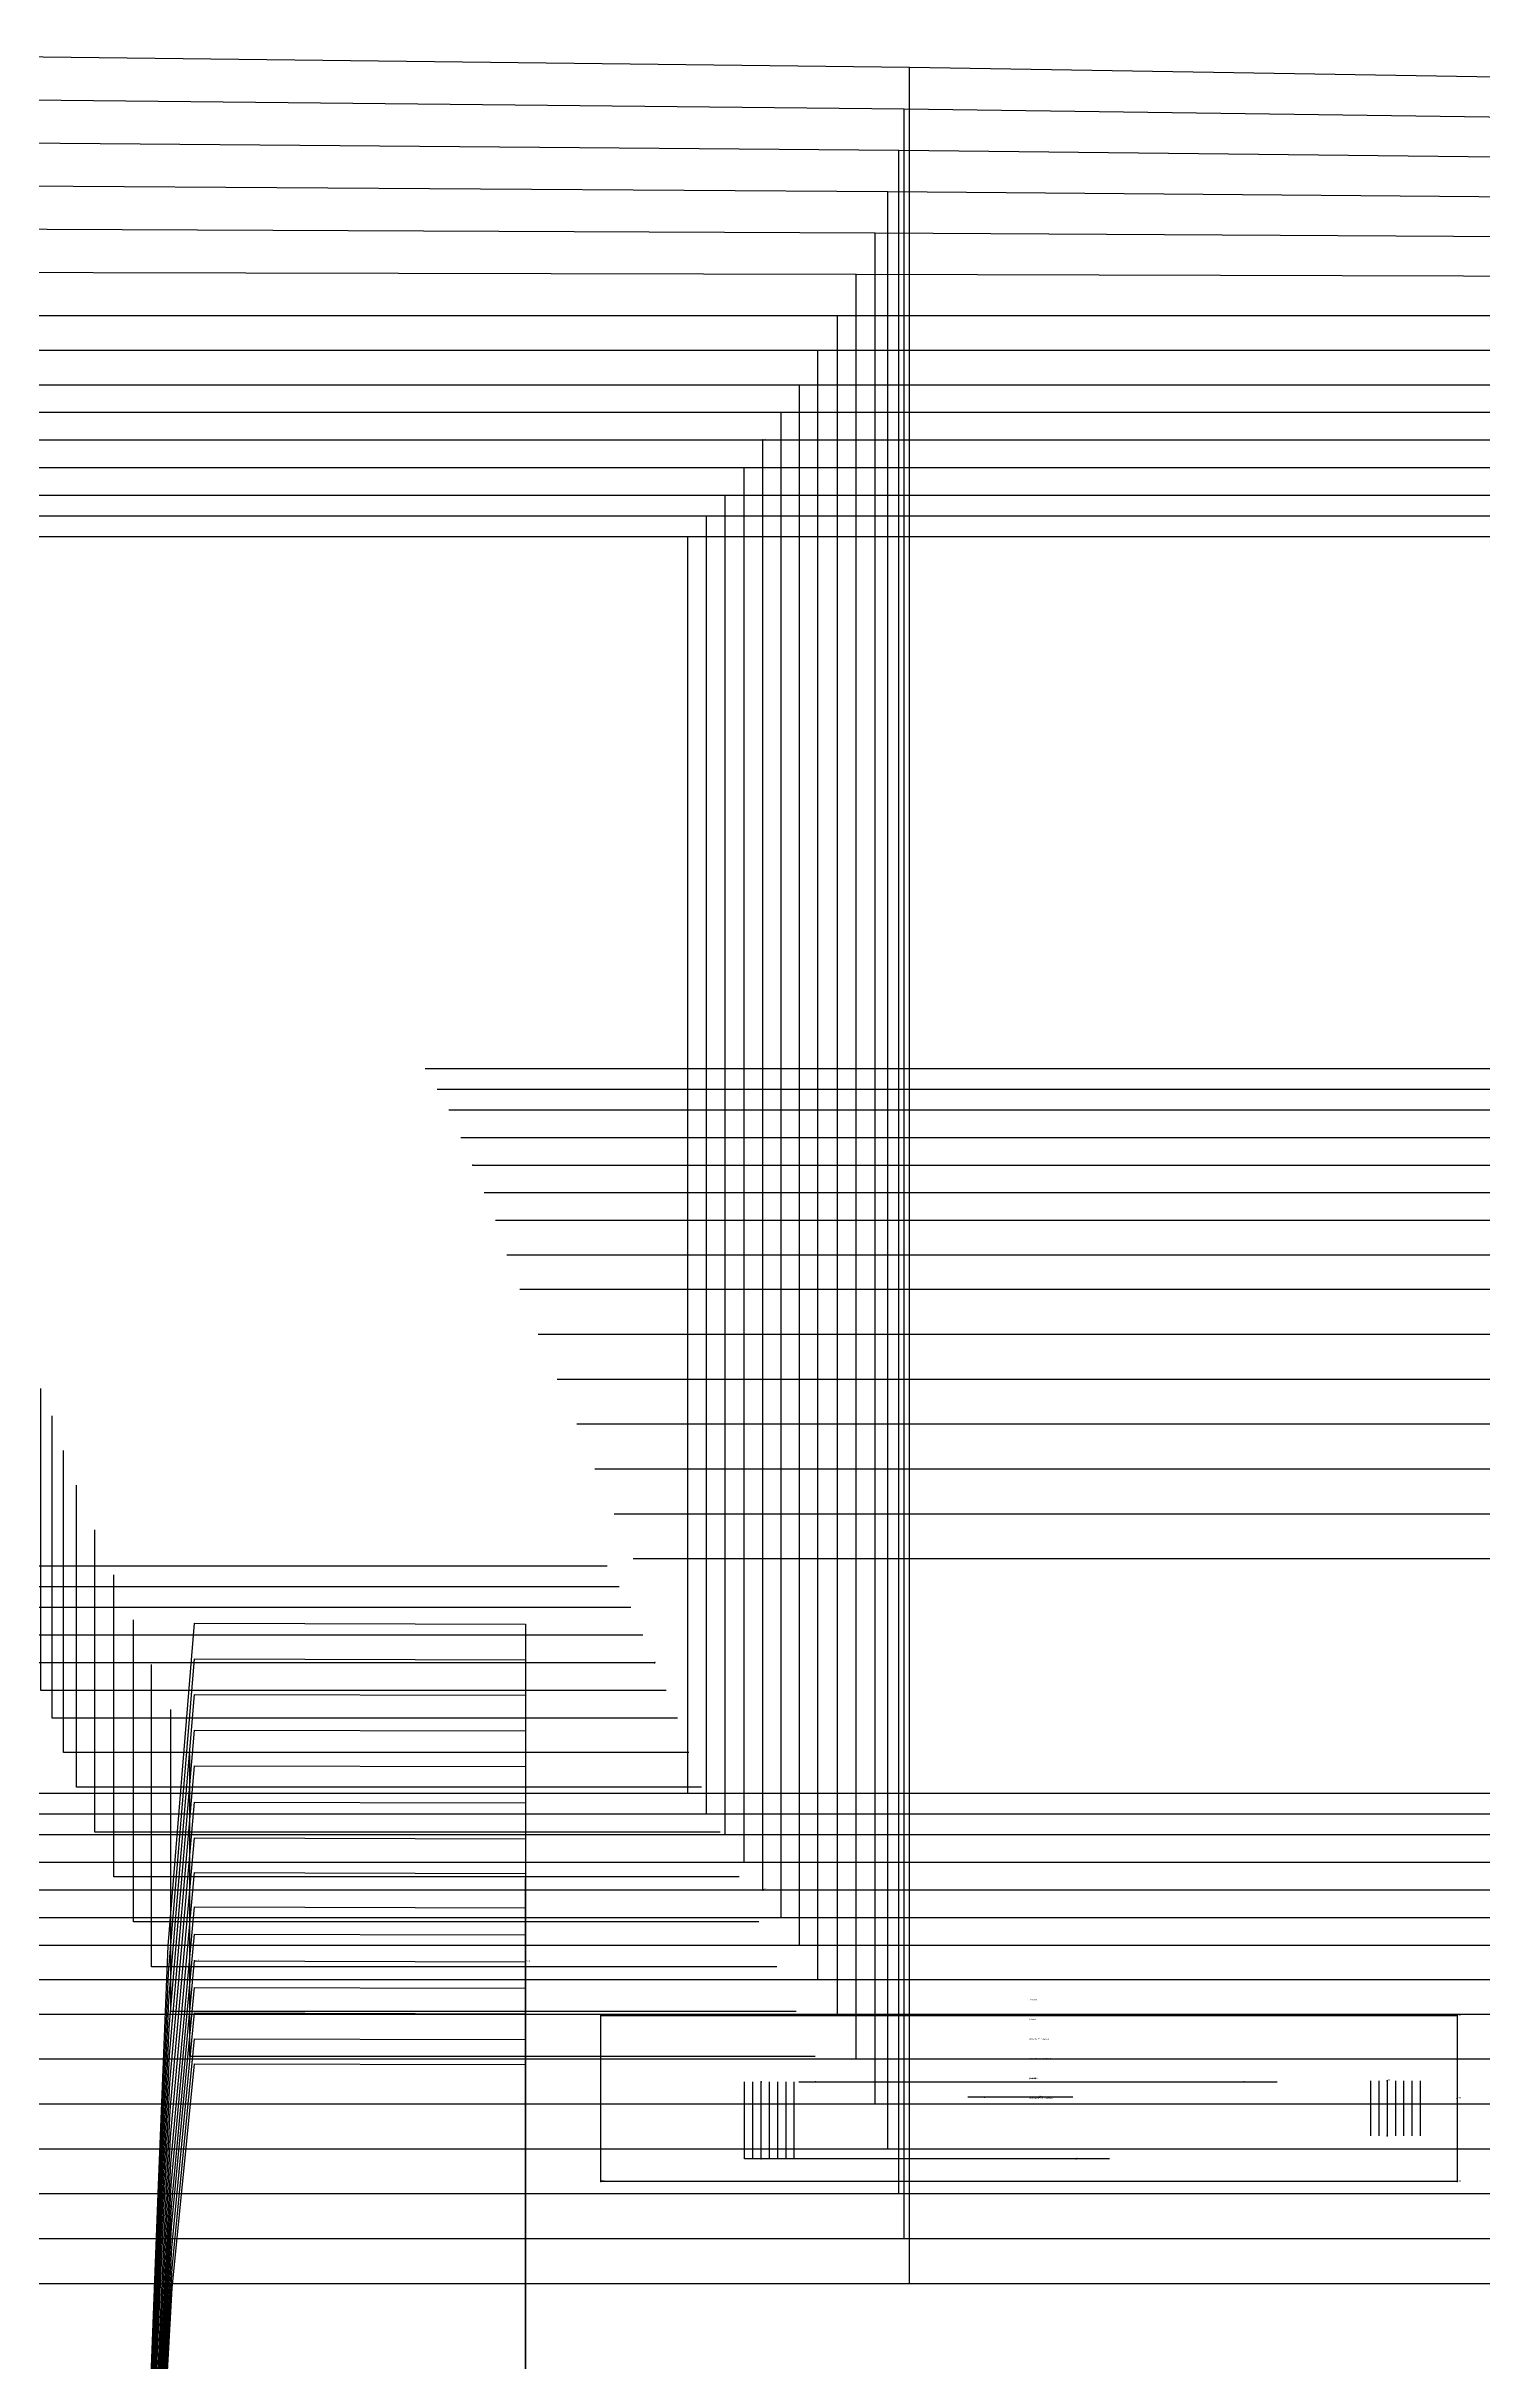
# Model space of a CAD drawing. Extents: x -35 to 1548, y 0 to 910.
# Drawn here: x 857.9 to 1117.8, y 480.7 to 899.8 of the extents above; entities that cross this region are included whole.
import ezdxf

# ---------------------------------------------------------------- set-up
doc = ezdxf.new("R2010")
doc.units = 0

# ---------------------------------------------------------------- blocks, each defined once
blk = doc.blocks.new('GMX1416S18BK_42')
at = {"layer": '1'}
for points in [[(777.8446, 811.017), (973.9453, 811.017), (973.9453, 811.017), (1203.7848, 811.017), (1203.7848, 811.017), (1223.7848, 811.017)], [(1457.8813, 583.5193), (777.8446, 583.5193)]]:
    blk.add_lwpolyline(points, dxfattribs=at)
at = {"layer": '5'}
blk.add_line((926.4371, 714.7687), (1291.4224, 714.7687), dxfattribs=at)
at = {"layer": '6'}
blk.add_line((1457.8813, 583.5193), (777.8446, 583.5193), dxfattribs=at)
at = {"layer": '7'}
blk.add_line((926.4371, 714.7687), (1291.4224, 714.7687), dxfattribs=at)
at = {"layer": '8'}
blk.add_line((973.9453, 583.5193), (973.9453, 811.017), dxfattribs=at)
blk.add_lwpolyline([(959.3606, 624.6572), (846.2112, 624.6572), (846.2112, 679.3459)], dxfattribs=at)
blk = doc.blocks.new('GMX1416S18BK_44')
at = {"layer": '1'}
for points in [[(772.4928, 814.7686), (977.3412, 814.7686), (977.3412, 814.7686), (1205.9311, 814.7686), (1205.9311, 814.7686), (1225.9336, 814.7686)], [(1462.5295, 579.7703), (772.4928, 579.7703)]]:
    blk.add_lwpolyline(points, dxfattribs=at)
at = {"layer": '5'}
blk.add_line((928.586, 711.0197), (1293.5713, 711.0197), dxfattribs=at)
at = {"layer": '6'}
blk.add_line((1462.5295, 579.7703), (772.4928, 579.7703), dxfattribs=at)
at = {"layer": '7'}
blk.add_line((928.586, 711.0197), (1293.5713, 711.0197), dxfattribs=at)
at = {"layer": '8'}
blk.add_line((977.3412, 579.7703), (977.3412, 814.7686), dxfattribs=at)
blk.add_lwpolyline([(961.5094, 620.9081), (848.3601, 620.9081), (848.3601, 675.5969)], dxfattribs=at)
blk = doc.blocks.new('GMX1416S18BK_46')
at = {"layer": '1'}
for points in [[(767.1385, 818.5176), (980.7398, 818.5176), (980.7398, 818.5176), (1208.0799, 818.5176), (1208.0799, 818.5176), (1228.0799, 818.5176)], [(1467.1752, 576.0187), (767.1385, 576.0187)]]:
    blk.add_lwpolyline(points, dxfattribs=at)
at = {"layer": '5'}
blk.add_line((930.7323, 707.2681), (1295.7176, 707.2681), dxfattribs=at)
at = {"layer": '6'}
blk.add_line((1467.1752, 576.0187), (767.1385, 576.0187), dxfattribs=at)
at = {"layer": '7'}
blk.add_line((930.7323, 707.2681), (1295.7176, 707.2681), dxfattribs=at)
at = {"layer": '8'}
blk.add_line((980.7398, 576.0187), (980.7398, 818.5176), dxfattribs=at)
blk.add_lwpolyline([(963.6557, 617.1566), (850.5064, 617.1566), (850.5064, 671.8453)], dxfattribs=at)
blk = doc.blocks.new('GMX1416S18BK_48')
at = {"layer": '1'}
for points in [[(761.7867, 823.5189), (984.1383, 823.5189), (984.1383, 823.5189), (1210.2288, 823.5189), (1210.2288, 823.5189), (1230.2287, 823.5189)], [(1471.8234, 571.02), (761.7867, 571.02)]]:
    blk.add_lwpolyline(points, dxfattribs=at)
at = {"layer": '5'}
blk.add_line((932.8811, 702.2694), (1297.8664, 702.2694), dxfattribs=at)
at = {"layer": '6'}
blk.add_line((1471.8234, 571.02), (761.7867, 571.02), dxfattribs=at)
at = {"layer": '7'}
blk.add_line((932.8811, 702.2694), (1297.8664, 702.2694), dxfattribs=at)
at = {"layer": '8'}
blk.add_line((984.1383, 571.02), (984.1383, 823.5189), dxfattribs=at)
blk.add_lwpolyline([(965.8046, 612.1578), (852.6552, 612.1578), (852.6552, 666.8466)], dxfattribs=at)
blk = doc.blocks.new('GMX1416S18BK_50')
at = {"layer": '1'}
for points in [[(756.4349, 828.5176), (987.5368, 828.5176), (987.5368, 828.5176), (1212.3776, 828.5176), (1212.3776, 828.5176), (1232.3776, 828.5176)], [(1476.4716, 566.0187), (756.4349, 566.0187)]]:
    blk.add_lwpolyline(points, dxfattribs=at)
at = {"layer": '2'}
for p in [(987.5368, 828.5176), (987.5368, 828.5176), (987.5368, 828.5176), (935.0299, 697.2681), (967.9534, 607.1566), (987.5368, 566.0187)]:
    blk.add_point(p, dxfattribs=at)
at = {"layer": '4'}
blk.add_point((987.5368, 828.5176, -3.998), dxfattribs=at)
at = {"layer": '5'}
blk.add_line((935.0299, 697.2681), (1300.0152, 697.2681), dxfattribs=at)
at = {"layer": '6'}
blk.add_line((1476.4716, 566.0187), (756.4349, 566.0187), dxfattribs=at)
at = {"layer": '7'}
blk.add_line((935.0299, 697.2681), (1300.0152, 697.2681), dxfattribs=at)
at = {"layer": '8'}
blk.add_line((987.5368, 566.0187), (987.5368, 828.5176), dxfattribs=at)
blk.add_lwpolyline([(967.9534, 607.1566), (854.804, 607.1566), (854.804, 661.8453)], dxfattribs=at)
at = {"layer": '2'}
for s, p in [('# 3', (987.5368, 828.5176)), ('# 3', (987.5368, 828.5176)), ('# 4', (987.5368, 828.5176)), ('# 18', (987.5368, 566.0187))]:
    blk.add_text(s, height=0.25, dxfattribs=at).set_placement(p)
at = {"layer": '8'}
for s, p in [('B', (967.9534, 607.1566)), ('NM', (987.5368, 566.0187))]:
    blk.add_text(s, height=0.25, dxfattribs=at).set_placement(p)
blk = doc.blocks.new('GMX1416S18BK_52')
at = {"layer": '1'}
for points in [[(751.0018, 833.5188), (990.8541, 833.5188), (990.8541, 833.5188), (1214.4452, 833.5188), (1214.4452, 833.5188), (1234.4451, 833.5188)], [(1481.0385, 561.02), (751.0018, 561.02)]]:
    blk.add_lwpolyline(points, dxfattribs=at)
at = {"layer": '5'}
blk.add_line((937.0975, 692.2694), (1302.0828, 692.2694), dxfattribs=at)
at = {"layer": '6'}
blk.add_line((1481.0385, 561.02), (751.0018, 561.02), dxfattribs=at)
at = {"layer": '7'}
blk.add_line((937.0975, 692.2694), (1302.0828, 692.2694), dxfattribs=at)
at = {"layer": '8'}
blk.add_line((990.8541, 561.02), (990.8541, 833.5188), dxfattribs=at)
blk.add_lwpolyline([(970.021, 602.1579), (856.8716, 602.1579), (856.8716, 656.8466)], dxfattribs=at)
blk = doc.blocks.new('GMX1416S18BK_54')
at = {"layer": '1'}
for points in [[(745.5713, 838.5175), (994.1738, 838.5175), (994.1738, 838.5175), (1216.5153, 838.5175), (1216.5153, 838.5175), (1236.5152, 838.5175)], [(1485.608, 556.0187), (745.5713, 556.0187)]]:
    blk.add_lwpolyline(points, dxfattribs=at)
at = {"layer": '5'}
blk.add_line((939.165, 687.2682), (1304.1529, 687.2682), dxfattribs=at)
at = {"layer": '6'}
blk.add_line((1485.608, 556.0187), (745.5713, 556.0187), dxfattribs=at)
at = {"layer": '7'}
blk.add_line((939.165, 687.2682), (1304.1529, 687.2682), dxfattribs=at)
at = {"layer": '8'}
blk.add_line((994.1738, 556.0187), (994.1738, 838.5175), dxfattribs=at)
blk.add_lwpolyline([(972.0911, 597.1566), (858.9417, 597.1566), (858.9417, 651.8453)], dxfattribs=at)
blk = doc.blocks.new('GMX1416S18BK_56')
at = {"layer": '1'}
for points in [[(740.1383, 844.7685), (997.4911, 844.7685), (997.4911, 844.7685), (1218.5828, 844.7685), (1218.5828, 844.7685), (1238.5828, 844.7685)], [(1490.1749, 549.7704), (740.1383, 549.7704)]]:
    blk.add_lwpolyline(points, dxfattribs=at)
at = {"layer": '5'}
blk.add_line((941.2351, 681.0198), (1306.2205, 681.0198), dxfattribs=at)
at = {"layer": '6'}
blk.add_line((1490.1749, 549.7704), (740.1383, 549.7704), dxfattribs=at)
at = {"layer": '7'}
blk.add_line((941.2351, 681.0198), (1306.2205, 681.0198), dxfattribs=at)
at = {"layer": '8'}
blk.add_line((997.4911, 549.7704), (997.4911, 844.7685), dxfattribs=at)
blk.add_lwpolyline([(974.1586, 590.9082), (861.0092, 590.9082), (861.0092, 645.5969)], dxfattribs=at)
blk = doc.blocks.new('GMX1416S18BK_58')
at = {"layer": '1'}
for points in [[(734.9338, 851.0169), (1001.0369, 851.0169), (1001.0369, 851.0169), (1220.879, 851.0169), (1220.879, 851.0169), (1240.879, 851.0169)], [(1494.9704, 543.5194), (734.9338, 543.5194)]]:
    blk.add_lwpolyline(points, dxfattribs=at)
at = {"layer": '5'}
blk.add_line((943.5313, 674.7688), (1308.5166, 674.7688), dxfattribs=at)
at = {"layer": '6'}
blk.add_line((1494.9704, 543.5194), (734.9338, 543.5194), dxfattribs=at)
at = {"layer": '7'}
blk.add_line((943.5313, 674.7688), (1308.5166, 674.7688), dxfattribs=at)
at = {"layer": '8'}
blk.add_line((1001.0369, 543.5194), (1001.0369, 851.0169), dxfattribs=at)
blk.add_lwpolyline([(976.4548, 584.6572), (863.3054, 584.6572), (863.3054, 639.346)], dxfattribs=at)
blk = doc.blocks.new('GMX1416S18BK_60')
at = {"layer": '1'}
for points in [[(728.2968, 859.1423), (1004.3999, 858.5124), (1004.3999, 858.5124), (1224.242, 857.8927), (1224.242, 857.8927), (1244.2419, 857.8927)], [(1500.8327, 535.394), (728.2968, 535.394)]]:
    blk.add_lwpolyline(points, dxfattribs=at)
at = {"layer": '5'}
blk.add_line((946.8943, 666.6434), (1311.8796, 666.6434), dxfattribs=at)
at = {"layer": '6'}
blk.add_line((1500.8327, 535.394), (728.2968, 535.394), dxfattribs=at)
at = {"layer": '7'}
blk.add_line((946.8943, 666.6434), (1311.8796, 666.6434), dxfattribs=at)
at = {"layer": '8'}
blk.add_line((1004.3999, 535.394), (1004.3999, 858.5124), dxfattribs=at)
blk.add_lwpolyline([(979.8178, 576.5318), (866.6684, 576.5318), (866.6684, 631.2205)], dxfattribs=at)
blk = doc.blocks.new('GMX1416S18BK_62')
at = {"layer": '1'}
for points in [[(721.7334, 867.2678), (1007.8365, 866.008), (1007.8365, 866.008), (1227.6786, 864.7685), (1227.6786, 864.7685), (1247.6785, 864.7685)], [(1506.7687, 527.2685), (721.7334, 527.2685)]]:
    blk.add_lwpolyline(points, dxfattribs=at)
at = {"layer": '5'}
blk.add_line((950.3309, 658.5179), (1315.3162, 658.5179), dxfattribs=at)
at = {"layer": '6'}
blk.add_line((1506.7687, 527.2685), (721.7334, 527.2685), dxfattribs=at)
at = {"layer": '7'}
blk.add_line((950.3309, 658.5179), (1315.3162, 658.5179), dxfattribs=at)
at = {"layer": '8'}
blk.add_line((1007.8365, 527.2685), (1007.8365, 866.008), dxfattribs=at)
blk.add_lwpolyline([(983.2544, 568.4063), (870.105, 568.4063), (870.105, 623.0951)], dxfattribs=at)
blk = doc.blocks.new('GMX1416S18BK_64')
at = {"layer": '1'}
for points in [[(715.2691, 875.3933), (1010.1225, 873.4933), (1010.1225, 873.4933), (1231.2143, 871.6442), (1231.2143, 871.6442), (1251.2142, 871.6442)], [(1512.8037, 519.143), (715.2691, 519.143)]]:
    blk.add_lwpolyline(points, dxfattribs=at)
at = {"layer": '5'}
blk.add_line((953.8666, 650.3925), (1318.8519, 650.3925), dxfattribs=at)
at = {"layer": '6'}
blk.add_line((1512.8037, 519.143), (715.2691, 519.143), dxfattribs=at)
at = {"layer": '7'}
blk.add_line((953.8666, 650.3925), (1318.8519, 650.3925), dxfattribs=at)
at = {"layer": '8'}
blk.add_line((1010.1225, 519.143), (1010.1225, 873.4933), dxfattribs=at)
blk.add_lwpolyline([(986.79, 560.2809), (873.6407, 560.2809), (873.6407, 614.9696)], dxfattribs=at)
blk = doc.blocks.new('GMX1416S18BK_66')
at = {"layer": '1'}
for points in [[(708.5331, 883.5187), (1012.1367, 880.9889), (1012.1367, 880.9889), (1234.4781, 878.52), (1234.4781, 878.52), (1254.4781, 878.52)], [(1518.567, 511.0176), (708.5331, 511.0176)]]:
    blk.add_lwpolyline(points, dxfattribs=at)
at = {"layer": '5'}
blk.add_line((957.1305, 642.267), (1322.1158, 642.267), dxfattribs=at)
at = {"layer": '6'}
blk.add_line((1518.567, 511.0176), (708.5331, 511.0176), dxfattribs=at)
at = {"layer": '7'}
blk.add_line((957.1305, 642.267), (1322.1158, 642.267), dxfattribs=at)
at = {"layer": '8'}
blk.add_line((1012.1367, 511.0176), (1012.1367, 880.9889), dxfattribs=at)
blk.add_lwpolyline([(990.0539, 552.1554), (876.9046, 552.1554), (876.9046, 606.8442)], dxfattribs=at)
blk = doc.blocks.new('GMX1416S18BK_68')
at = {"layer": '1'}
for points in [[(702.023, 891.6442), (1013.1273, 888.4743), (1013.1273, 888.4743), (1237.9681, 885.3958), (1237.9681, 885.3958), (1257.9681, 885.3958)], [(1524.5563, 502.8921), (702.023, 502.8921)]]:
    blk.add_lwpolyline(points, dxfattribs=at)
at = {"layer": '5'}
blk.add_line((960.6204, 634.1415), (1325.6057, 634.1415), dxfattribs=at)
at = {"layer": '6'}
blk.add_line((1524.5563, 502.8921), (702.023, 502.8921), dxfattribs=at)
at = {"layer": '7'}
blk.add_line((960.6204, 634.1415), (1325.6057, 634.1415), dxfattribs=at)
at = {"layer": '8'}
blk.add_line((1013.1273, 502.8921), (1013.1273, 888.4743), dxfattribs=at)
blk.add_lwpolyline([(993.5439, 544.0299), (880.3945, 544.0299), (880.3945, 598.7187)], dxfattribs=at)
blk = doc.blocks.new('GMX1416S18BK_70')
at = {"layer": '1'}
for points in [[(695.4698, 899.7696), (1014.0747, 895.9698), (1014.0747, 895.9698), (1241.4149, 892.2716), (1241.4149, 892.2716), (1261.4148, 892.2716)], [(1530.5025, 494.7667), (695.4698, 494.7667)]]:
    blk.add_lwpolyline(points, dxfattribs=at)
at = {"layer": '5'}
blk.add_line((964.0672, 626.0161), (1329.0525, 626.0161), dxfattribs=at)
at = {"layer": '6'}
blk.add_line((1530.5025, 494.7667), (695.4698, 494.7667), dxfattribs=at)
at = {"layer": '7'}
blk.add_line((964.0672, 626.0161), (1329.0525, 626.0161), dxfattribs=at)
at = {"layer": '8'}
blk.add_line((1014.0747, 494.7667), (1014.0747, 895.9698), dxfattribs=at)
blk.add_lwpolyline([(996.9907, 535.9045), (883.8413, 535.9045), (883.8413, 590.5932)], dxfattribs=at)
blk = doc.blocks.new('GMX1416S18CO_42')
at = {"layer": '1'}
for points in [[(885.3729, 141.2774), (881.1972, 181.8564), (879.3099, 213.0451), (876.4525, 258.8921), (876.2899, 263.1161), (876.1324, 267.142), (874.8319, 300.9291), (873.981, 337.9039), (874.7075, 374.8761), (875.1139, 386.3925), (875.8987, 408.6505), (876.107, 412.5062), (878.8807, 462.7931), (880.6612, 493.9818), (884.6922, 534.5888)], [(884.6922, 534.5888), (944.6083, 534.4542)], [(944.6083, 534.4542), (944.5625, 338.0233)], [(944.5625, 338.0233), (945.289, 141.5974)], [(945.289, 141.5974), (885.3729, 141.2774)]]:
    blk.add_lwpolyline(points, dxfattribs=at)
at = {"layer": '5'}
blk.add_line((888.1339, 443.0624), (927.1102, 443.0624), dxfattribs=at)
at = {"layer": '7'}
blk.add_line((888.1339, 443.0624), (927.1102, 443.0624), dxfattribs=at)
at = {"layer": '8'}
blk.add_line((944.527, 338.0233), (873.981, 337.9039), dxfattribs=at)
blk.add_lwpolyline([(925.1061, 212.2933), (891.1108, 212.2933), (891.1108, 304.5613)], dxfattribs=at)
at = {"layer": '1'}
for s, p in [('SIZE: 42', (909.635, 341.4878)), ('Piece Name: GMX1416S18CO', (909.635, 337.9318))]:
    blk.add_text(s, height=0.25, dxfattribs=at).set_placement(p)
blk = doc.blocks.new('GMX1416S18CO_44')
at = {"layer": '1'}
for points in [[(885.3729, 136.7384), (881.1591, 178.2471), (879.2744, 210.1495), (876.4169, 257.043), (876.2569, 261.3635), (876.0994, 265.4834), (874.8091, 300.063), (873.981, 337.9039), (874.6846, 375.7448), (875.0859, 387.5304), (875.8632, 410.3116), (876.074, 414.2588), (878.8451, 465.6938), (880.6231, 497.5937), (884.6922, 539.1277)], [(884.6922, 539.1277), (944.6083, 538.9931)], [(944.6083, 538.9931), (944.5524, 338.0233)], [(944.5524, 338.0233), (945.289, 137.0584)], [(945.289, 137.0584), (885.3729, 136.7384)]]:
    blk.add_lwpolyline(points, dxfattribs=at)
at = {"layer": '5'}
blk.add_line((888.1339, 443.0624), (927.1102, 443.0624), dxfattribs=at)
at = {"layer": '7'}
blk.add_line((888.1339, 443.0624), (927.1102, 443.0624), dxfattribs=at)
at = {"layer": '8'}
blk.add_line((944.527, 338.0233), (873.981, 337.9039), dxfattribs=at)
blk.add_lwpolyline([(925.1061, 212.2933), (891.1108, 212.2933), (891.1108, 304.5613)], dxfattribs=at)
at = {"layer": '1'}
for s, p in [('SIZE: 44', (909.635, 341.4878)), ('Piece Name: GMX1416S18CO', (909.635, 337.9318))]:
    blk.add_text(s, height=0.25, dxfattribs=at).set_placement(p)
blk = doc.blocks.new('GMX1416S18CO_46')
at = {"layer": '1'}
for points in [[(885.3729, 132.0775), (881.121, 174.5463), (879.2388, 207.1853), (876.3839, 255.1634), (876.2264, 259.583), (876.0715, 263.7994), (874.7862, 299.1816), (873.981, 337.9039), (874.6617, 376.6262), (875.0605, 388.6886), (875.8327, 412.0007), (876.0435, 416.0394), (878.8096, 468.658), (880.585, 501.2944), (884.6922, 543.7886)], [(884.6922, 543.7886), (944.6083, 543.654)], [(944.6083, 543.654), (944.5448, 338.0233)], [(944.5448, 338.0233), (945.289, 132.3976)], [(945.289, 132.3976), (885.3729, 132.0775)]]:
    blk.add_lwpolyline(points, dxfattribs=at)
at = {"layer": '5'}
blk.add_line((888.1339, 443.0624), (927.1102, 443.0624), dxfattribs=at)
at = {"layer": '7'}
blk.add_line((888.1339, 443.0624), (927.1102, 443.0624), dxfattribs=at)
at = {"layer": '8'}
blk.add_line((944.527, 338.0233), (873.981, 337.9039), dxfattribs=at)
blk.add_lwpolyline([(925.1061, 212.2933), (891.1108, 212.2933), (891.1108, 304.5613)], dxfattribs=at)
at = {"layer": '1'}
for s, p in [('SIZE: 46', (909.635, 341.4878)), ('Piece Name: GMX1416S18CO', (909.635, 337.9318))]:
    blk.add_text(s, height=0.25, dxfattribs=at).set_placement(p)
blk = doc.blocks.new('GMX1416S18CO_48')
at = {"layer": '1'}
for points in [[(885.3729, 127.4674), (881.0879, 170.843), (879.2058, 204.1805), (876.3534, 253.1796), (876.1984, 257.6932), (876.0435, 262.0112), (874.7659, 298.2468), (873.981, 337.9039), (874.6389, 377.5634), (875.0377, 389.9155), (875.8048, 413.7915), (876.0156, 417.9291), (878.7766, 471.6679), (880.5495, 504.9978), (884.6922, 548.3987)], [(884.6922, 548.3987), (944.6083, 548.2641)], [(944.6083, 548.2641), (944.5346, 338.0233)]]:
    blk.add_lwpolyline(points, dxfattribs=at)
blk = doc.blocks.new('GMX1416S18CO_50')
at = {"layer": '1'}
for points in [[(885.3729, 122.677), (881.0473, 167.0685), (879.1677, 201.1807), (876.3153, 251.3229), (876.1603, 255.9406), (876.008, 260.3551), (874.7405, 297.3832), (873.981, 337.9039), (874.6135, 378.4321), (875.0072, 391.0559), (875.7667, 415.4552), (875.9775, 419.6817), (878.7359, 474.6727), (880.5088, 508.7773), (884.6922, 553.1892)], [(884.6922, 553.1892), (944.6083, 553.0546)], [(944.6083, 553.0546), (944.527, 338.0233)]]:
    blk.add_lwpolyline(points, dxfattribs=at)
at = {"layer": '2'}
for p in [(884.6922, 553.1892), (884.6922, 553.1892), (944.6083, 553.0546), (944.6083, 553.0546)]:
    blk.add_point(p, dxfattribs=at)
at = {"layer": '3'}
blk.add_point((880.5088, 508.7773), dxfattribs=at)
at = {"layer": '2'}
for p in [(884.6922, 553.1892), (884.6922, 553.1892), (944.6083, 553.0546), (944.6083, 553.0546)]:
    blk.add_text('# 231', height=0.25, dxfattribs=at).set_placement(p)
blk = doc.blocks.new('GMX1416S18CO_52')
at = {"layer": '1'}
for points in [[(885.3729, 117.7976), (881.0016, 163.223), (879.122, 198.1277), (876.2696, 249.4357), (876.1172, 254.1626), (875.9648, 258.6711), (874.71, 296.5044), (873.981, 337.9039), (874.583, 379.3109), (874.9716, 392.2091), (875.7209, 417.1392), (875.9343, 421.4597), (878.6902, 477.7258), (880.4631, 512.6228), (884.6922, 558.0685)], [(884.6922, 558.0685), (944.6083, 557.9339)], [(944.6083, 557.9339), (944.5168, 338.0207)]]:
    blk.add_lwpolyline(points, dxfattribs=at)
blk = doc.blocks.new('GMX1416S18CO_54')
at = {"layer": '1'}
for points in [[(885.3729, 112.898), (880.9635, 159.3063), (879.0864, 194.9654), (876.234, 247.3808), (876.0842, 252.2094), (875.9317, 256.8245), (874.6871, 295.5392), (873.981, 337.9039), (874.5576, 380.2787), (874.9437, 393.4791), (875.6879, 418.9908), (875.9013, 423.413), (878.6521, 480.8906), (880.425, 516.5395), (884.6922, 562.9682)], [(884.6922, 562.9682), (944.6083, 562.8336)], [(944.6083, 562.8336), (944.5067, 338.0207)]]:
    blk.add_lwpolyline(points, dxfattribs=at)
blk = doc.blocks.new('GMX1416S18CO_56')
at = {"layer": '1'}
for points in [[(885.3729, 106.6775), (880.9, 154.5286), (879.0204, 191.2951), (876.1603, 245.3387), (876.0156, 250.317), (875.8682, 255.0338), (874.6465, 294.6019), (873.981, 337.9039), (874.517, 381.216), (874.8929, 394.7084), (875.6219, 420.7866), (875.8327, 425.3053), (878.5861, 484.566), (880.359, 521.3198), (884.6922, 569.1887)], [(884.6922, 569.1887), (944.6083, 569.054)], [(944.6083, 569.054), (944.494, 338.0207)]]:
    blk.add_lwpolyline(points, dxfattribs=at)
blk = doc.blocks.new('GMX1416S18CO_58')
at = {"layer": '1'}
for points in [[(885.3729, 100.4063), (880.8365, 149.7153), (878.9543, 187.5994), (876.0867, 243.2863), (875.9444, 248.4146), (875.7997, 253.233), (874.6033, 293.6622), (873.981, 337.9039), (874.4713, 382.1583), (874.8396, 395.9454), (875.5507, 422.59), (875.7616, 427.2077), (878.5149, 488.2668), (880.2955, 526.1357), (884.6922, 575.4599)], [(884.6922, 575.4599), (944.6083, 575.3253)], [(944.6083, 575.3253), (944.4813, 338.0207)]]:
    blk.add_lwpolyline(points, dxfattribs=at)
blk = doc.blocks.new('GMX1416S18CO_60')
at = {"layer": '1'}
for points in [[(885.3729, 93.9064), (880.7679, 144.747), (878.8832, 183.8021), (876.0105, 241.2137), (875.8708, 246.502), (875.7286, 251.4245), (874.5602, 292.7173), (873.981, 337.9039), (874.4281, 383.1057), (874.7862, 397.1875), (875.4796, 424.4036), (875.6879, 429.1203), (878.4438, 492.0666), (880.2269, 531.1064), (884.6922, 581.9598)], [(884.6922, 581.9598), (944.6083, 581.8252)], [(944.6083, 581.8252), (944.4686, 338.0207)]]:
    blk.add_lwpolyline(points, dxfattribs=at)
blk = doc.blocks.new('GMX1416S18CO_62')
at = {"layer": '1'}
for points in [[(885.3729, 87.3557), (880.6993, 139.7356), (878.8121, 179.9743), (875.9343, 239.1207), (875.7971, 244.569), (875.6574, 249.5957), (874.5144, 291.7622), (873.981, 337.9039), (874.3823, 384.0633), (874.7329, 398.4448), (875.406, 426.2375), (875.6142, 431.0533), (878.3727, 495.8995), (880.1583, 536.1178), (884.6922, 588.5104)], [(884.6922, 588.5104), (944.6083, 588.3758)], [(944.6083, 588.3758), (944.4559, 338.0207)]]:
    blk.add_lwpolyline(points, dxfattribs=at)
blk = doc.blocks.new('GMX1416S18CO_64')
at = {"layer": '1'}
for points in [[(885.3729, 80.8965), (880.6358, 134.7851), (878.7461, 176.177), (875.8632, 237.0252), (875.7286, 242.6285), (875.5914, 247.7593), (874.4738, 290.8046), (873.981, 337.9039), (874.3392, 385.026), (874.6821, 399.7046), (875.3374, 428.0764), (875.5457, 432.9939), (878.3041, 499.7019), (880.0897, 541.0734), (884.6922, 594.9697)], [(884.6922, 594.9697), (944.6083, 594.835)], [(944.6083, 594.835), (944.4432, 338.0207)]]:
    blk.add_lwpolyline(points, dxfattribs=at)
blk = doc.blocks.new('GMX1416S18CO_66')
at = {"layer": '1'}
for points in [[(885.3729, 74.4475), (880.5698, 129.8372), (878.68, 172.3797), (875.7895, 234.9196), (875.66, 240.6778), (875.5279, 245.9127), (874.4331, 289.8395), (873.981, 337.9039), (874.2985, 385.9912), (874.6313, 400.9721), (875.2713, 429.9255), (875.4771, 434.9446), (878.2355, 503.5017), (880.0262, 546.0239), (884.6922, 601.4187)], [(884.6922, 601.4187), (944.6083, 601.2841)], [(944.6083, 601.2841), (944.4305, 338.0207)]]:
    blk.add_lwpolyline(points, dxfattribs=at)
blk = doc.blocks.new('GMX1416S18CO_68')
at = {"layer": '1'}
for points in [[(885.3729, 68.0086), (880.5037, 124.8919), (878.614, 168.5798), (875.7184, 232.8038), (875.5914, 238.7169), (875.4619, 244.0585), (874.39, 288.8717), (873.981, 337.9039), (874.2554, 386.9614), (874.5779, 402.2471), (875.2028, 431.7874), (875.4085, 436.9054), (878.167, 507.3066), (879.9602, 550.9692), (884.6922, 607.8576)], [(884.6922, 607.8576), (944.6083, 607.723)], [(944.6083, 607.723), (944.4178, 338.0207)]]:
    blk.add_lwpolyline(points, dxfattribs=at)
blk = doc.blocks.new('GMX1416S18CO_70')
at = {"layer": '1'}
for points in [[(885.3729, 61.5493), (880.4402, 119.9287), (878.548, 164.7673), (875.6498, 230.6778), (875.5254, 236.7458), (875.3984, 242.1941), (874.3519, 287.8963), (873.981, 337.9039), (874.2147, 387.9393), (874.5297, 403.5273), (875.1367, 433.6542), (875.3425, 438.8765), (878.1009, 511.1243), (879.8941, 555.9349), (884.6922, 614.3168)], [(884.6922, 614.3168), (944.6083, 614.1822)], [(944.6083, 614.1822), (944.4051, 338.0207)]]:
    blk.add_lwpolyline(points, dxfattribs=at)
blk = doc.blocks.new('GMX1416S18YP_42')
at = {"layer": '1'}
for points in [[(958.1897, 513.2985), (958.1897, 543.3111)], [(958.1897, 543.3111), (1113.2008, 543.3111)], [(1113.2008, 543.3111), (1113.2008, 528.3099), (1113.2008, 528.3099), (1113.2008, 513.2578)], [(1113.2008, 513.2578), (958.1897, 513.2985)]]:
    blk.add_lwpolyline(points, dxfattribs=at)
at = {"layer": '5'}
blk.add_line((1003.0638, 531.2918), (1080.5948, 531.2918), dxfattribs=at)
at = {"layer": '7'}
blk.add_line((1003.0638, 531.2918), (1080.5948, 531.2918), dxfattribs=at)
at = {"layer": '8'}
for p, q in [((1043.6327, 528.5359), (1033.6327, 528.5359)), ((1106.4926, 531.523), (1106.4926, 521.5205))]:
    blk.add_line(p, q, dxfattribs=at)
blk.add_lwpolyline([(1050.2367, 517.3498), (993.229, 517.3498), (993.229, 531.2918)], dxfattribs=at)
at = {"layer": '1'}
for s, p in [('SIZE: 42', (1035.6952, 531.8405)), ('Piece Name: GMX1416S18YP', (1035.6952, 528.2845))]:
    blk.add_text(s, height=0.25, dxfattribs=at).set_placement(p)
blk = doc.blocks.new('GMX1416S18YP_44')
at = {"layer": '1'}
for points in [[(958.1897, 513.2985), (958.1897, 543.3111)], [(958.1897, 543.3111), (1113.2008, 543.3111)], [(1113.2008, 543.3111), (1113.2008, 528.3099), (1113.2008, 528.3099), (1113.2008, 513.2578)], [(1113.2008, 513.2578), (958.1897, 513.2985)]]:
    blk.add_lwpolyline(points, dxfattribs=at)
at = {"layer": '5'}
blk.add_line((1001.5627, 531.2918), (1079.0937, 531.2918), dxfattribs=at)
at = {"layer": '7'}
blk.add_line((1001.5627, 531.2918), (1079.0937, 531.2918), dxfattribs=at)
at = {"layer": '8'}
for p, q in [((1042.1316, 528.5359), (1032.1316, 528.5359)), ((1104.9915, 531.523), (1104.9915, 521.5205))]:
    blk.add_line(p, q, dxfattribs=at)
blk.add_lwpolyline([(1048.7356, 517.3498), (991.7278, 517.3498), (991.7278, 531.2918)], dxfattribs=at)
at = {"layer": '1'}
for s, p in [('SIZE: 44', (1035.6952, 531.8405)), ('Piece Name: GMX1416S18YP', (1035.6952, 528.2845))]:
    blk.add_text(s, height=0.25, dxfattribs=at).set_placement(p)
blk = doc.blocks.new('GMX1416S18YP_46')
at = {"layer": '1'}
for points in [[(958.1897, 513.2985), (958.1897, 543.3111)], [(958.1897, 543.3111), (1113.2008, 543.3111)], [(1113.2008, 543.3111), (1113.2008, 528.3099), (1113.2008, 528.3099), (1113.2008, 513.2578)], [(1113.2008, 513.2578), (958.1897, 513.2985)]]:
    blk.add_lwpolyline(points, dxfattribs=at)
at = {"layer": '5'}
blk.add_line((1000.0616, 531.2918), (1077.5925, 531.2918), dxfattribs=at)
at = {"layer": '7'}
blk.add_line((1000.0616, 531.2918), (1077.5925, 531.2918), dxfattribs=at)
at = {"layer": '8'}
for p, q in [((1040.6304, 528.5359), (1030.6305, 528.5359)), ((1103.4904, 531.523), (1103.4904, 521.5205))]:
    blk.add_line(p, q, dxfattribs=at)
blk.add_lwpolyline([(1047.2344, 517.3498), (990.2267, 517.3498), (990.2267, 531.2918)], dxfattribs=at)
at = {"layer": '1'}
for s, p in [('SIZE: 46', (1035.6952, 531.8405)), ('Piece Name: GMX1416S18YP', (1035.6952, 528.2845))]:
    blk.add_text(s, height=0.25, dxfattribs=at).set_placement(p)
blk = doc.blocks.new('GMX1416S18YP_48')
at = {"layer": '1'}
for points in [[(958.1897, 513.2985), (958.1897, 543.3111)], [(958.1897, 543.3111), (1113.2008, 543.3111)], [(1113.2008, 543.3111), (1113.2008, 528.3099), (1113.2008, 528.3099), (1113.2008, 513.2578)], [(1113.2008, 513.2578), (958.1897, 513.2985)]]:
    blk.add_lwpolyline(points, dxfattribs=at)
at = {"layer": '5'}
blk.add_line((998.5604, 531.2918), (1076.0914, 531.2918), dxfattribs=at)
at = {"layer": '7'}
blk.add_line((998.5604, 531.2918), (1076.0914, 531.2918), dxfattribs=at)
at = {"layer": '8'}
for p, q in [((1039.1293, 528.5359), (1029.1293, 528.5359)), ((1101.9892, 531.523), (1101.9892, 521.5205))]:
    blk.add_line(p, q, dxfattribs=at)
blk.add_lwpolyline([(1045.7333, 517.3498), (988.7255, 517.3498), (988.7255, 531.2918)], dxfattribs=at)
at = {"layer": '1'}
for s, p in [('SIZE: 48', (1035.6952, 531.8405)), ('Piece Name: GMX1416S18YP', (1035.6952, 528.2845))]:
    blk.add_text(s, height=0.25, dxfattribs=at).set_placement(p)
blk = doc.blocks.new('GMX1416S18YP_50')
at = {"layer": '1'}
for points in [[(958.1897, 513.2985), (958.1897, 543.3111)], [(958.1897, 543.3111), (1113.2008, 543.3111)], [(1113.2008, 543.3111), (1113.2008, 528.3099), (1113.2008, 528.3099), (1113.2008, 513.2578)], [(1113.2008, 513.2578), (958.1897, 513.2985)]]:
    blk.add_lwpolyline(points, dxfattribs=at)
at = {"layer": '2'}
for p in [(958.1897, 543.3111), (958.1897, 543.3111), (1113.2008, 543.3111), (1113.2008, 543.3111), (987.2244, 531.2918), (997.0593, 531.2918), (1027.6282, 528.5359), (1037.6282, 528.5359), (1074.5902, 531.2918), (1100.4881, 531.523), (1113.2008, 528.3099), (1113.2008, 528.3099), (1100.4881, 521.5205), (987.2244, 517.3498), (1044.2322, 517.3498), (958.1897, 513.2985), (958.1897, 513.2985), (1113.2008, 513.2578), (1113.2008, 513.2578)]:
    blk.add_point(p, dxfattribs=at)
at = {"layer": '4'}
blk.add_point((1113.2008, 528.3099, -3.998), dxfattribs=at)
at = {"layer": '5'}
blk.add_line((997.0593, 531.2918), (1074.5902, 531.2918), dxfattribs=at)
at = {"layer": '7'}
blk.add_line((997.0593, 531.2918), (1074.5902, 531.2918), dxfattribs=at)
at = {"layer": '8'}
for p, q in [((1037.6282, 528.5359), (1027.6282, 528.5359)), ((1100.4881, 531.523), (1100.4881, 521.5205))]:
    blk.add_line(p, q, dxfattribs=at)
blk.add_lwpolyline([(1044.2322, 517.3498), (987.2244, 517.3498), (987.2244, 531.2918)], dxfattribs=at)
at = {"layer": '1'}
for s, p in [('SIZE: 50', (1035.6952, 546.0645)), ('Fabric: 1', (1035.6952, 542.5085)), ('CATEGORY: PLACKET', (1035.6952, 538.9525)), ('ANNOTATION: 1XFABRIC', (1035.6952, 535.3965)), ('Quantity: 0', (1035.6952, 531.8405)), ('Piece Name: GMX1416S18YP', (1035.6952, 528.2845))]:
    blk.add_text(s, height=0.25, dxfattribs=at).set_placement(p)
at = {"layer": '2'}
for p in [(958.1897, 543.3111), (958.1897, 543.3111), (1113.2008, 543.3111), (1113.2008, 543.3111), (1113.2008, 528.3099), (958.1897, 513.2985), (1113.2008, 513.2578), (1113.2008, 513.2578)]:
    blk.add_text('# 56', height=0.25, dxfattribs=at).set_placement(p)
at = {"layer": '8'}
for s, p in [('NM', (1037.6282, 528.5359)), ('NM', (1100.4881, 531.523)), ('B', (1044.2322, 517.3498))]:
    blk.add_text(s, height=0.25, dxfattribs=at).set_placement(p)
blk = doc.blocks.new('GMX1416S18YP_52')
at = {"layer": '1'}
for points in [[(958.1897, 513.2985), (958.1897, 543.3111)], [(958.1897, 543.3111), (1113.2008, 543.3111)], [(1113.2008, 543.3111), (1113.2008, 528.3099), (1113.2008, 528.3099), (1113.2008, 513.2578)], [(1113.2008, 513.2578), (958.1897, 513.2985)]]:
    blk.add_lwpolyline(points, dxfattribs=at)
at = {"layer": '5'}
blk.add_line((995.5581, 531.2918), (1073.0891, 531.2918), dxfattribs=at)
at = {"layer": '7'}
blk.add_line((995.5581, 531.2918), (1073.0891, 531.2918), dxfattribs=at)
at = {"layer": '8'}
for p, q in [((1036.127, 528.5359), (1026.127, 528.5359)), ((1098.9869, 531.523), (1098.9869, 521.5205))]:
    blk.add_line(p, q, dxfattribs=at)
blk.add_lwpolyline([(1042.731, 517.3498), (985.7233, 517.3498), (985.7233, 531.2918)], dxfattribs=at)
at = {"layer": '1'}
for s, p in [('SIZE: 52', (1035.6952, 531.8405)), ('Piece Name: GMX1416S18YP', (1035.6952, 528.2845))]:
    blk.add_text(s, height=0.25, dxfattribs=at).set_placement(p)
blk = doc.blocks.new('GMX1416S18YP_54')
at = {"layer": '1'}
for points in [[(958.1897, 513.2985), (958.1897, 543.3111)], [(958.1897, 543.3111), (1113.2008, 543.3111)], [(1113.2008, 543.3111), (1113.2008, 528.3099), (1113.2008, 528.3099), (1113.2008, 513.2578)], [(1113.2008, 513.2578), (958.1897, 513.2985)]]:
    blk.add_lwpolyline(points, dxfattribs=at)
at = {"layer": '5'}
blk.add_line((994.057, 531.2918), (1071.588, 531.2918), dxfattribs=at)
at = {"layer": '7'}
blk.add_line((994.057, 531.2918), (1071.588, 531.2918), dxfattribs=at)
at = {"layer": '8'}
for p, q in [((1034.6259, 528.5359), (1024.6259, 528.5359)), ((1097.4858, 531.523), (1097.4858, 521.5205))]:
    blk.add_line(p, q, dxfattribs=at)
blk.add_lwpolyline([(1041.2299, 517.3498), (984.2221, 517.3498), (984.2221, 531.2918)], dxfattribs=at)
at = {"layer": '1'}
for s, p in [('SIZE: 54', (1035.6952, 531.8405)), ('Piece Name: GMX1416S18YP', (1035.6952, 528.2845))]:
    blk.add_text(s, height=0.25, dxfattribs=at).set_placement(p)
blk = doc.blocks.new('GMX1416S18YP_56')
at = {"layer": '1'}
for points in [[(958.1897, 513.2985), (958.1897, 543.3111)], [(958.1897, 543.3111), (1113.2008, 543.3111)], [(1113.2008, 543.3111), (1113.2008, 528.3099), (1113.2008, 528.3099), (1113.2008, 513.2578)], [(1113.2008, 513.2578), (958.1897, 513.2985)]]:
    blk.add_lwpolyline(points, dxfattribs=at)
at = {"layer": '5'}
blk.add_line((994.057, 531.2918), (1071.588, 531.2918), dxfattribs=at)
at = {"layer": '7'}
blk.add_line((994.057, 531.2918), (1071.588, 531.2918), dxfattribs=at)
at = {"layer": '8'}
for p, q in [((1034.6259, 528.5359), (1024.6259, 528.5359)), ((1097.4858, 531.523), (1097.4858, 521.5205))]:
    blk.add_line(p, q, dxfattribs=at)
blk.add_lwpolyline([(1041.2299, 517.3498), (984.2221, 517.3498), (984.2221, 531.2918)], dxfattribs=at)
at = {"layer": '1'}
for s, p in [('SIZE: 56', (1035.6952, 531.8405)), ('Piece Name: GMX1416S18YP', (1035.6952, 528.2845))]:
    blk.add_text(s, height=0.25, dxfattribs=at).set_placement(p)
blk = doc.blocks.new('GMX1416S18YP_58')
at = {"layer": '1'}
for points in [[(958.1897, 513.2985), (958.1897, 543.3111)], [(958.1897, 543.3111), (1113.2008, 543.3111)], [(1113.2008, 543.3111), (1113.2008, 528.3099), (1113.2008, 528.3099), (1113.2008, 513.2578)], [(1113.2008, 513.2578), (958.1897, 513.2985)]]:
    blk.add_lwpolyline(points, dxfattribs=at)
at = {"layer": '5'}
blk.add_line((994.057, 531.2918), (1071.588, 531.2918), dxfattribs=at)
at = {"layer": '7'}
blk.add_line((994.057, 531.2918), (1071.588, 531.2918), dxfattribs=at)
at = {"layer": '8'}
for p, q in [((1034.6259, 528.5359), (1024.6259, 528.5359)), ((1097.4858, 531.523), (1097.4858, 521.5205))]:
    blk.add_line(p, q, dxfattribs=at)
blk.add_lwpolyline([(1041.2299, 517.3498), (984.2221, 517.3498), (984.2221, 531.2918)], dxfattribs=at)
at = {"layer": '1'}
for s, p in [('SIZE: 58', (1035.6952, 531.8405)), ('Piece Name: GMX1416S18YP', (1035.6952, 528.2845))]:
    blk.add_text(s, height=0.25, dxfattribs=at).set_placement(p)
blk = doc.blocks.new('GMX1416S18YP_60')
at = {"layer": '1'}
for points in [[(958.1897, 513.2985), (958.1897, 543.3111)], [(958.1897, 543.3111), (1113.2008, 543.3111)], [(1113.2008, 543.3111), (1113.2008, 528.3099), (1113.2008, 528.3099), (1113.2008, 513.2578)], [(1113.2008, 513.2578), (958.1897, 513.2985)]]:
    blk.add_lwpolyline(points, dxfattribs=at)
at = {"layer": '5'}
blk.add_line((994.057, 531.2918), (1071.588, 531.2918), dxfattribs=at)
at = {"layer": '7'}
blk.add_line((994.057, 531.2918), (1071.588, 531.2918), dxfattribs=at)
at = {"layer": '8'}
for p, q in [((1034.6259, 528.5359), (1024.6259, 528.5359)), ((1097.4858, 531.523), (1097.4858, 521.5205))]:
    blk.add_line(p, q, dxfattribs=at)
blk.add_lwpolyline([(1041.2299, 517.3498), (984.2221, 517.3498), (984.2221, 531.2918)], dxfattribs=at)
at = {"layer": '1'}
for s, p in [('SIZE: 60', (1035.6952, 531.8405)), ('Piece Name: GMX1416S18YP', (1035.6952, 528.2845))]:
    blk.add_text(s, height=0.25, dxfattribs=at).set_placement(p)
blk = doc.blocks.new('GMX1416S18YP_62')
at = {"layer": '1'}
for points in [[(958.1897, 513.2985), (958.1897, 543.3111)], [(958.1897, 543.3111), (1113.2008, 543.3111)], [(1113.2008, 543.3111), (1113.2008, 528.3099), (1113.2008, 528.3099), (1113.2008, 513.2578)], [(1113.2008, 513.2578), (958.1897, 513.2985)]]:
    blk.add_lwpolyline(points, dxfattribs=at)
at = {"layer": '5'}
blk.add_line((994.057, 531.2918), (1071.588, 531.2918), dxfattribs=at)
at = {"layer": '7'}
blk.add_line((994.057, 531.2918), (1071.588, 531.2918), dxfattribs=at)
at = {"layer": '8'}
for p, q in [((1034.6259, 528.5359), (1024.6259, 528.5359)), ((1097.4858, 531.523), (1097.4858, 521.5205))]:
    blk.add_line(p, q, dxfattribs=at)
blk.add_lwpolyline([(1041.2299, 517.3498), (984.2221, 517.3498), (984.2221, 531.2918)], dxfattribs=at)
at = {"layer": '1'}
for s, p in [('SIZE: 62', (1035.6952, 531.8405)), ('Piece Name: GMX1416S18YP', (1035.6952, 528.2845))]:
    blk.add_text(s, height=0.25, dxfattribs=at).set_placement(p)
blk = doc.blocks.new('GMX1416S18YP_64')
at = {"layer": '1'}
for points in [[(958.1897, 513.2985), (958.1897, 543.3111)], [(958.1897, 543.3111), (1113.2008, 543.3111)], [(1113.2008, 543.3111), (1113.2008, 528.3099), (1113.2008, 528.3099), (1113.2008, 513.2578)], [(1113.2008, 513.2578), (958.1897, 513.2985)]]:
    blk.add_lwpolyline(points, dxfattribs=at)
at = {"layer": '5'}
blk.add_line((994.057, 531.2918), (1071.588, 531.2918), dxfattribs=at)
at = {"layer": '7'}
blk.add_line((994.057, 531.2918), (1071.588, 531.2918), dxfattribs=at)
at = {"layer": '8'}
for p, q in [((1034.6259, 528.5359), (1024.6259, 528.5359)), ((1097.4858, 531.523), (1097.4858, 521.5205))]:
    blk.add_line(p, q, dxfattribs=at)
blk.add_lwpolyline([(1041.2299, 517.3498), (984.2221, 517.3498), (984.2221, 531.2918)], dxfattribs=at)
at = {"layer": '1'}
for s, p in [('SIZE: 64', (1035.6952, 531.8405)), ('Piece Name: GMX1416S18YP', (1035.6952, 528.2845))]:
    blk.add_text(s, height=0.25, dxfattribs=at).set_placement(p)
blk = doc.blocks.new('GMX1416S18YP_66')
at = {"layer": '1'}
for points in [[(958.1897, 513.2985), (958.1897, 543.3111)], [(958.1897, 543.3111), (1113.2008, 543.3111)], [(1113.2008, 543.3111), (1113.2008, 528.3099), (1113.2008, 528.3099), (1113.2008, 513.2578)], [(1113.2008, 513.2578), (958.1897, 513.2985)]]:
    blk.add_lwpolyline(points, dxfattribs=at)
at = {"layer": '5'}
blk.add_line((994.057, 531.2918), (1071.588, 531.2918), dxfattribs=at)
at = {"layer": '7'}
blk.add_line((994.057, 531.2918), (1071.588, 531.2918), dxfattribs=at)
at = {"layer": '8'}
for p, q in [((1034.6259, 528.5359), (1024.6259, 528.5359)), ((1097.4858, 531.523), (1097.4858, 521.5205))]:
    blk.add_line(p, q, dxfattribs=at)
blk.add_lwpolyline([(1041.2299, 517.3498), (984.2221, 517.3498), (984.2221, 531.2918)], dxfattribs=at)
at = {"layer": '1'}
for s, p in [('SIZE: 66', (1035.6952, 531.8405)), ('Piece Name: GMX1416S18YP', (1035.6952, 528.2845))]:
    blk.add_text(s, height=0.25, dxfattribs=at).set_placement(p)
blk = doc.blocks.new('GMX1416S18YP_68')
at = {"layer": '1'}
for points in [[(958.1897, 513.2985), (958.1897, 543.3111)], [(958.1897, 543.3111), (1113.2008, 543.3111)], [(1113.2008, 543.3111), (1113.2008, 528.3099), (1113.2008, 528.3099), (1113.2008, 513.2578)], [(1113.2008, 513.2578), (958.1897, 513.2985)]]:
    blk.add_lwpolyline(points, dxfattribs=at)
at = {"layer": '5'}
blk.add_line((994.057, 531.2918), (1071.588, 531.2918), dxfattribs=at)
at = {"layer": '7'}
blk.add_line((994.057, 531.2918), (1071.588, 531.2918), dxfattribs=at)
at = {"layer": '8'}
for p, q in [((1034.6259, 528.5359), (1024.6259, 528.5359)), ((1097.4858, 531.523), (1097.4858, 521.5205))]:
    blk.add_line(p, q, dxfattribs=at)
blk.add_lwpolyline([(1041.2299, 517.3498), (984.2221, 517.3498), (984.2221, 531.2918)], dxfattribs=at)
at = {"layer": '1'}
for s, p in [('SIZE: 68', (1035.6952, 531.8405)), ('Piece Name: GMX1416S18YP', (1035.6952, 528.2845))]:
    blk.add_text(s, height=0.25, dxfattribs=at).set_placement(p)
blk = doc.blocks.new('GMX1416S18YP_70')
at = {"layer": '1'}
for points in [[(958.1897, 513.2985), (958.1897, 543.3111)], [(958.1897, 543.3111), (1113.2008, 543.3111)], [(1113.2008, 543.3111), (1113.2008, 528.3099), (1113.2008, 528.3099), (1113.2008, 513.2578)], [(1113.2008, 513.2578), (958.1897, 513.2985)]]:
    blk.add_lwpolyline(points, dxfattribs=at)
at = {"layer": '5'}
blk.add_line((994.057, 531.2918), (1071.588, 531.2918), dxfattribs=at)
at = {"layer": '7'}
blk.add_line((994.057, 531.2918), (1071.588, 531.2918), dxfattribs=at)
at = {"layer": '8'}
for p, q in [((1034.6259, 528.5359), (1024.6259, 528.5359)), ((1097.4858, 531.523), (1097.4858, 521.5205))]:
    blk.add_line(p, q, dxfattribs=at)
blk.add_lwpolyline([(1041.2299, 517.3498), (984.2221, 517.3498), (984.2221, 531.2918)], dxfattribs=at)
at = {"layer": '1'}
for s, p in [('SIZE: 70', (1035.6952, 531.8405)), ('Piece Name: GMX1416S18YP', (1035.6952, 528.2845))]:
    blk.add_text(s, height=0.25, dxfattribs=at).set_placement(p)

msp = doc.modelspace()

# ---------------------------------------------------------------- block references
at = {"layer": '1'}
for name in ['GMX1416S18BK_70', 'GMX1416S18BK_68', 'GMX1416S18BK_66', 'GMX1416S18BK_64', 'GMX1416S18BK_62', 'GMX1416S18BK_60', 'GMX1416S18BK_58', 'GMX1416S18BK_56', 'GMX1416S18BK_54', 'GMX1416S18BK_52', 'GMX1416S18BK_50', 'GMX1416S18BK_48', 'GMX1416S18BK_46', 'GMX1416S18BK_44', 'GMX1416S18BK_42', 'GMX1416S18CO_70', 'GMX1416S18CO_68', 'GMX1416S18CO_66', 'GMX1416S18CO_64', 'GMX1416S18CO_62', 'GMX1416S18CO_60', 'GMX1416S18CO_58', 'GMX1416S18CO_56', 'GMX1416S18CO_54', 'GMX1416S18CO_52', 'GMX1416S18CO_50', 'GMX1416S18CO_48', 'GMX1416S18YP_50', 'GMX1416S18CO_46', 'GMX1416S18YP_42', 'GMX1416S18YP_44', 'GMX1416S18YP_46', 'GMX1416S18YP_48', 'GMX1416S18YP_52', 'GMX1416S18YP_54', 'GMX1416S18YP_56', 'GMX1416S18YP_58', 'GMX1416S18YP_60', 'GMX1416S18YP_62', 'GMX1416S18YP_64', 'GMX1416S18YP_66', 'GMX1416S18YP_68', 'GMX1416S18YP_70', 'GMX1416S18CO_44', 'GMX1416S18CO_42']:
    msp.add_blockref(name, (0, 0), dxfattribs=at)

doc.saveas('drawing.dxf')
